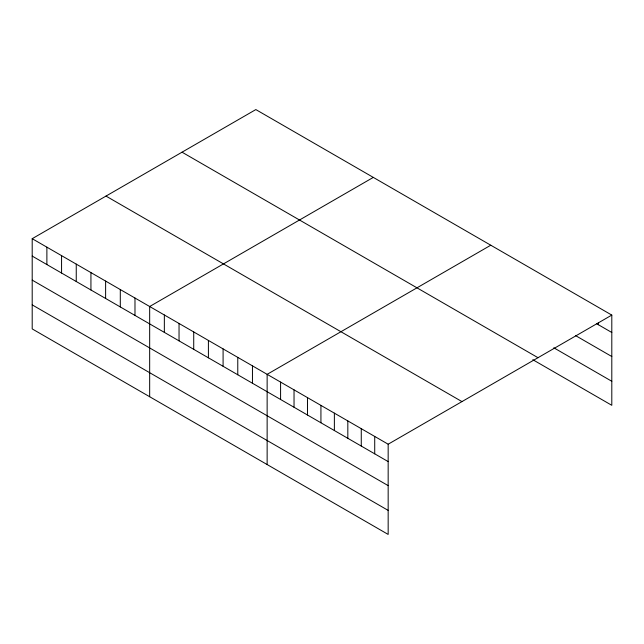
<?xml version="1.0" encoding="UTF-8"?>
<svg xmlns="http://www.w3.org/2000/svg" width="644" height="644" viewBox="0 0 644 644"><rect width="100%" height="100%" fill="white"/><g stroke="black" fill="none" stroke-linecap="round" stroke-linejoin="round"><path stroke-width="0.97" d="M32.2 238.691L388.163 444.207L388.163 534.423L32.2 328.907L32.2 238.691L255.837 109.577L611.8 315.093L611.8 405.309L532.797 359.698M373.303 177.398L149.666 306.512L149.666 396.728M490.768 245.219L267.139 374.333L267.139 464.549M388.163 444.207L611.8 315.093M596.674 323.747L611.8 332.481M575.656 335.653L611.8 356.518M553.808 347.792L611.8 381.28M182.035 152.185L537.998 357.702M106.002 196.082L461.965 401.598M32.2 256.079L388.163 461.595M32.2 280.116L388.163 485.624M32.2 304.878L388.163 510.394M598.348 322.781L598.348 324.713M374.719 436.439L374.719 453.827M361.268 428.679L361.268 446.067M347.824 420.91L347.824 438.298M334.373 413.15L334.373 430.538M320.929 405.382L320.929 422.778M307.478 397.622L307.478 415.01M294.034 389.853L294.034 407.25M280.583 382.093L280.583 399.481M252.456 365.848L252.456 383.244M237.773 357.372L237.773 374.768M223.09 348.895L223.09 366.283M208.406 340.418L208.406 357.806M193.723 331.942L193.723 349.33M179.04 323.465L179.04 340.853M164.349 314.988L164.349 332.376M134.982 298.035L134.982 315.423M120.299 289.55L120.299 306.947M105.616 281.074L105.616 298.47M90.933 272.597L90.933 289.985M76.25 264.121L76.25 281.509M61.566 255.644L61.566 273.032M46.883 247.167L46.883 264.555"/></g></svg>
